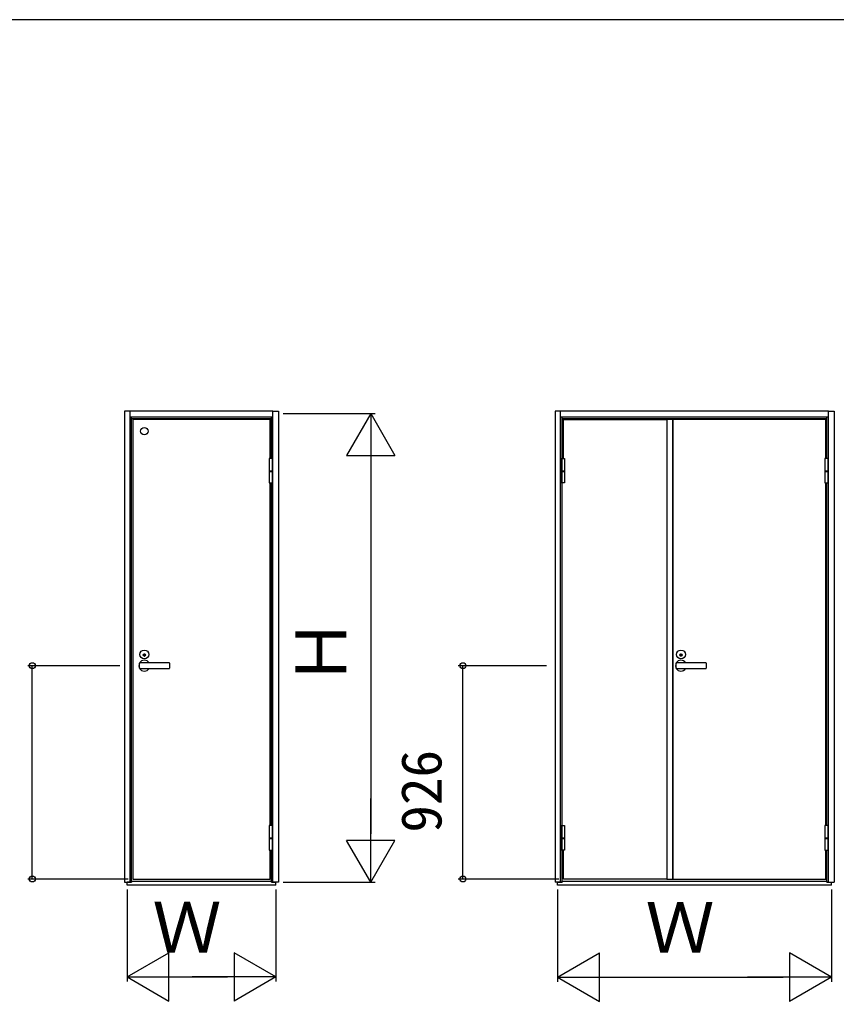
# Model space of a CAD drawing. Units: millimetres, scale not verified. Extents: x -525 to 525, y -783 to 779.
# Drawn here: x 198.4 to 375.5, y 533.5 to 746.6 of the extents above; entities that cross this region are included whole.
import ezdxf
from ezdxf.enums import TextEntityAlignment as Align

# ---------------------------------------------------------------- set-up
doc = ezdxf.new("R2010")
doc.units = ezdxf.units.MM
doc.header["$LTSCALE"] = 4
for name, color, linetype in [('0-3_YKK_11', 7, 'Continuous'), ('0-6_YKK_A1', 4, 'Continuous'), ('0-7_YKK_D', 6, 'Continuous'), ('0-8_YKK_ZWAK', 7, 'Continuous')]:
    doc.layers.add(name, color=color, linetype=linetype)
doc.styles.add('ＭＳ ゴシック', font='')
doc.styles.get('ＭＳ ゴシック').set_extended_font_data('MS Gothic')

msp = doc.modelspace()

# ---------------------------------------------------------------- linework, layer by layer
at = {"layer": '0-3_YKK_11'}
msp.add_lwpolyline([(340.051, 560.1), (340.051, 659.8), (338.701, 659.8), (338.701, 560.1)], close=True, dxfattribs=at)
at = {"layer": '0-6_YKK_A1'}
for p, q in [((253.301, 661.6), (222.301, 661.6)), ((373.801, 661.6), (315.701, 661.6)), ((222.301, 660.4), (253.301, 660.4)), ((222.651, 660.05), (252.951, 660.05)), ((252.951, 651.387), (252.951, 660.4)), ((315.701, 660.4), (373.801, 660.4)), ((316.051, 660.05), (373.451, 660.05)), ((373.451, 651.387), (373.451, 660.4)), ((252.701, 571.687), (252.701, 646.087)), ((252.951, 571.687), (252.951, 646.087)), ((373.201, 571.687), (373.201, 646.087)), ((373.451, 571.687), (373.451, 646.087)), ((225.351, 608.474), (225.351, 608.926)), ((225.451, 608.926), (225.351, 608.926)), ((225.351, 608.474), (225.451, 608.474)), ((225.451, 608.474), (225.451, 608.926)), ((341.751, 608.474), (341.751, 608.926)), ((341.851, 608.926), (341.751, 608.926)), ((341.751, 608.474), (341.851, 608.474)), ((341.851, 608.474), (341.851, 608.926)), ((224.351, 606.662), (224.351, 606.95)), ((224.351, 606.137), (224.351, 606.662)), ((224.351, 605.85), (224.351, 606.137)), ((230.801, 607), (224.401, 607)), ((224.401, 605.8), (230.801, 605.8)), ((230.851, 606.95), (230.851, 606.662)), ((340.751, 606.662), (340.751, 606.95)), ((340.751, 606.137), (340.751, 606.662)), ((340.751, 605.85), (340.751, 606.137)), ((347.201, 607), (340.801, 607)), ((340.801, 605.8), (347.201, 605.8)), ((347.251, 606.95), (347.251, 606.662)), ((373.451, 559.4), (373.451, 566.387)), ((221.651, 558.8), (221.651, 559.4)), ((222.651, 559.4), (221.651, 559.4)), ((253.951, 558.8), (221.651, 558.8)), ((252.951, 559.575), (222.651, 559.575)), ((222.651, 559.575), (222.651, 559.4)), ((252.951, 559.575), (252.951, 559.4)), ((252.951, 559.4), (253.951, 559.4)), ((253.951, 558.8), (253.951, 559.4)), ((315.051, 558.8), (315.051, 559.4)), ((374.451, 558.8), (315.051, 558.8)), ((373.451, 559.575), (316.051, 559.575)), ((373.451, 559.575), (373.451, 559.4)), ((373.451, 559.4), (375.001, 559.4)), ((374.451, 558.8), (374.451, 559.4))]:
    msp.add_line(p, q, dxfattribs=at)
for points in [[(221.101, 559.4), (222.301, 559.4), (222.301, 661.6), (221.101, 661.6)], [(254.501, 559.4), (253.301, 559.4), (253.301, 661.6), (254.501, 661.6)], [(252.496, 648.637), (253.206, 648.637), (253.206, 651.387), (252.496, 651.387)], [(316.506, 648.637), (315.796, 648.637), (315.796, 651.387), (316.506, 651.387)], [(372.996, 648.637), (373.706, 648.637), (373.706, 651.387), (372.996, 651.387)], [(252.493, 648.562), (253.208, 648.562), (253.208, 648.637), (252.493, 648.637)], [(252.496, 646.087), (253.206, 646.087), (253.206, 648.562), (252.496, 648.562)], [(316.508, 648.562), (315.793, 648.562), (315.793, 648.637), (316.508, 648.637)], [(316.506, 646.087), (315.796, 646.087), (315.796, 648.562), (316.506, 648.562)], [(372.993, 648.562), (373.708, 648.562), (373.708, 648.637), (372.993, 648.637)], [(372.996, 646.087), (373.706, 646.087), (373.706, 648.562), (372.996, 648.562)], [(252.496, 568.937), (253.206, 568.937), (253.206, 571.687), (252.496, 571.687)], [(316.506, 568.937), (315.796, 568.937), (315.796, 571.687), (316.506, 571.687)], [(372.996, 568.937), (373.706, 568.937), (373.706, 571.687), (372.996, 571.687)], [(252.493, 568.862), (253.208, 568.862), (253.208, 568.937), (252.493, 568.937)], [(252.496, 566.387), (253.206, 566.387), (253.206, 568.862), (252.496, 568.862)], [(316.508, 568.862), (315.793, 568.862), (315.793, 568.937), (316.508, 568.937)], [(316.506, 566.387), (315.796, 566.387), (315.796, 568.862), (316.506, 568.862)], [(372.993, 568.862), (373.708, 568.862), (373.708, 568.937), (372.993, 568.937)], [(372.996, 566.387), (373.706, 566.387), (373.706, 568.862), (372.996, 568.862)]]:
    msp.add_lwpolyline(points, close=True, dxfattribs=at)
for points in [[(315.701, 559.4), (315.701, 661.6), (314.501, 661.6), (314.501, 559.4)], [(373.801, 559.4), (373.801, 661.6), (375.001, 661.6), (375.001, 559.4)], [(221.651, 559.4), (222.651, 559.4), (222.651, 660.4)], [(252.701, 651.387), (252.701, 659.8), (222.901, 659.8), (222.901, 560.1), (252.701, 560.1), (252.701, 566.387)], [(315.051, 559.4), (316.051, 559.4), (316.051, 660.4)], [(316.301, 651.387), (316.301, 659.8), (338.701, 659.8), (338.701, 560.1), (316.301, 560.1), (316.301, 566.387)], [(373.201, 651.387), (373.201, 659.8), (340.051, 659.8), (340.051, 560.1), (373.201, 560.1), (373.201, 566.387)], [(230.851, 606.662), (230.851, 606.137), (230.851, 605.85)], [(347.251, 606.662), (347.251, 606.137), (347.251, 605.85)], [(253.951, 559.4), (252.951, 559.4), (252.951, 566.387)], [(316.051, 559.575), (316.051, 559.4), (314.501, 559.4)]]:
    msp.add_lwpolyline(points, dxfattribs=at)
for centre, radius in [((225.401, 657.3), 0.8), ((225.401, 608.85), 0.95), ((341.801, 608.85), 0.95), ((225.401, 608.7), 0.253), ((341.801, 608.7), 0.253)]:
    msp.add_circle(centre, radius, dxfattribs=at)
for centre, radius, start, end in [((225.401, 606.4), 1.175, 30.70636, 149.36289), ((341.801, 606.4), 1.175, 30.70636, 149.36289), ((225.401, 606.4), 1.175, 153.33134, 206.66866), ((224.401, 606.95), 0.05, 90, 180), ((224.401, 605.85), 0.05, 180, 270), ((225.401, 606.4), 1.175, 210.63711, 329.29364), ((230.801, 606.95), 0.05, 0, 90), ((230.801, 605.85), 0.05, 270, 0), ((341.801, 606.4), 1.175, 153.33134, 206.66866), ((340.801, 606.95), 0.05, 90, 180), ((340.801, 605.85), 0.05, 180, 270), ((341.801, 606.4), 1.175, 210.63711, 329.29364), ((347.201, 606.95), 0.05, 0, 90), ((347.201, 605.85), 0.05, 270, 0)]:
    msp.add_arc(centre, radius, start, end, dxfattribs=at)
at = {"layer": '0-7_YKK_D'}
for p, q in [((255.501, 661.1), (275.501, 661.1)), ((274.501, 661.1), (269.251, 652.007)), ((274.501, 661.1), (279.751, 652.007)), ((274.501, 661.1), (274.501, 642.913)), ((269.251, 652.007), (279.751, 652.007)), ((274.501, 650.6), (274.501, 569.9)), ((220.101, 606.4), (200.101, 606.4)), ((201.101, 560.1), (201.101, 606.4)), ((312.601, 606.4), (293.501, 606.4)), ((294.501, 560.1), (294.501, 606.4)), ((274.501, 559.4), (274.501, 577.587)), ((274.501, 559.4), (269.251, 568.493)), ((279.751, 568.493), (269.251, 568.493)), ((274.501, 559.4), (279.751, 568.493)), ((221.901, 560.1), (200.101, 560.1)), ((255.501, 559.4), (275.501, 559.4)), ((315.301, 560.1), (293.501, 560.1)), ((221.651, 557.8), (221.651, 537.85)), ((253.951, 557.8), (253.951, 537.85)), ((315.051, 557.8), (315.051, 537.8)), ((374.451, 557.8), (374.451, 537.8)), ((221.651, 538.85), (230.744, 544.1)), ((230.744, 533.6), (230.744, 544.1)), ((253.951, 538.85), (244.857, 544.1)), ((244.857, 544.1), (244.857, 533.6)), ((315.051, 538.8), (324.144, 544.05)), ((324.144, 533.55), (324.144, 544.05)), ((374.451, 538.8), (365.357, 544.05)), ((365.357, 544.05), (365.357, 533.55)), ((221.651, 538.85), (230.744, 533.6)), ((221.651, 538.85), (239.837, 538.85)), ((232.151, 538.85), (243.451, 538.85)), ((253.951, 538.85), (235.764, 538.85)), ((253.951, 538.85), (244.857, 533.6)), ((315.051, 538.8), (324.144, 533.55)), ((315.051, 538.8), (333.237, 538.8)), ((325.551, 538.8), (363.951, 538.8)), ((374.451, 538.8), (356.264, 538.8)), ((374.451, 538.8), (365.357, 533.55))]:
    msp.add_line(p, q, dxfattribs=at)
for centre in [(201.101, 606.4), (294.501, 606.4), (201.101, 560.1), (294.501, 560.1)]:
    msp.add_circle(centre, 0.637, dxfattribs=at)
at = {"layer": '0-8_YKK_ZWAK'}
msp.add_line((-525, 746.6), (525, 746.6), dxfattribs=at)

# ---------------------------------------------------------------- texts
at = {"layer": '0-7_YKK_D', "style": 'ＭＳ ゴシック'}
for s, height, p in [('Ｈ', 11, (272.501, 601.898)), ('926', 8.798, (292.501, 570.159))]:
    msp.add_text(s, height=height, rotation=90, dxfattribs=at).set_placement(p, align=Align.BOTTOM_LEFT)
for p in [(227.147, 540.85), (334.097, 540.8)]:
    msp.add_text('Ｗ', height=11, dxfattribs=at).set_placement(p, align=Align.BOTTOM_LEFT)

doc.saveas('drawing.dxf')
